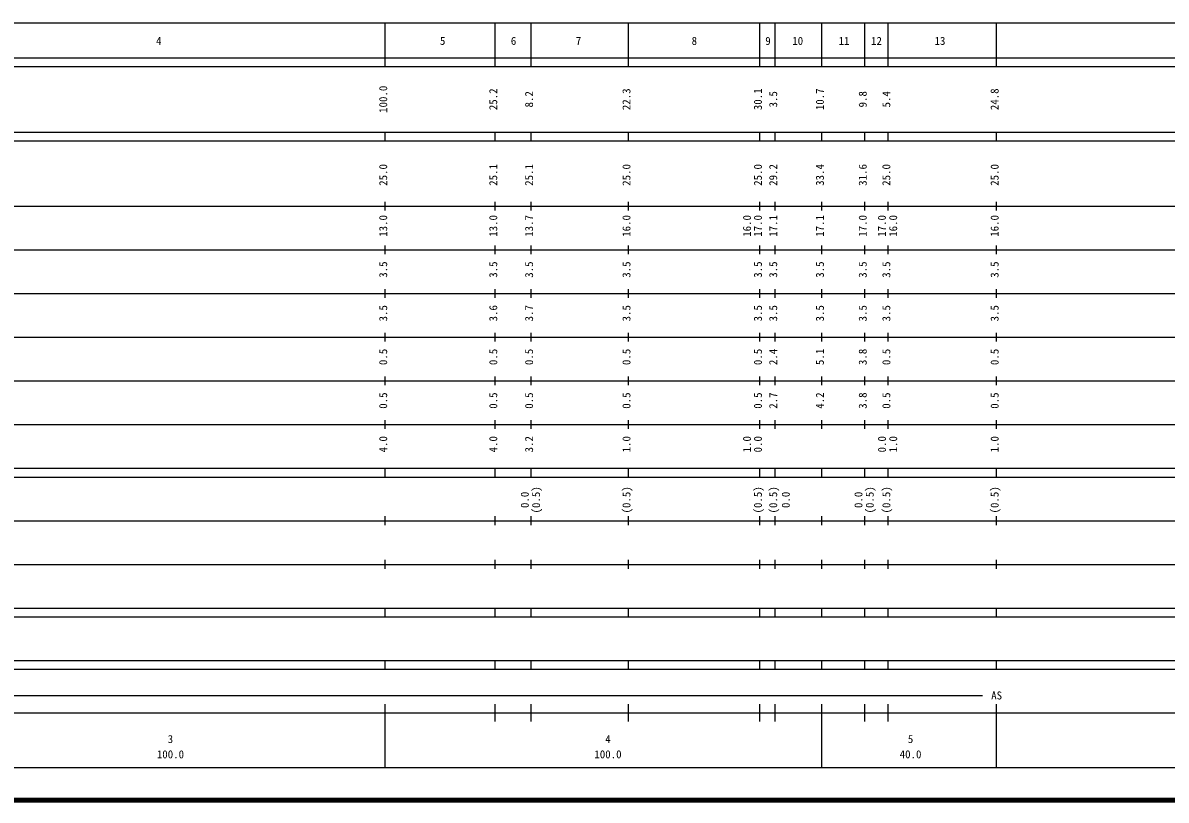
# Model space of a CAD drawing. Units: millimetres on the paper, enlarged 1000 times. Extents: x 40000 to 680000, y 20000 to 380000.
# Drawn here: x 185034 to 446811, y 20000 to 198000 of the extents above; entities that cross this region are included whole.
import ezdxf
from ezdxf.enums import TextEntityAlignment as Align

# ---------------------------------------------------------------- set-up
doc = ezdxf.new("R2010")
doc.units = ezdxf.units.MM
doc.header["$LTSCALE"] = 1000
doc.layers.add('M-TTL', color=2, linetype='Continuous', lineweight=140)
doc.layers.add('M-TTL-BAND', color=7, linetype='Continuous', lineweight=25)
doc.styles.add('ＭＳ ゴシック', font='')
doc.styles.get('ＭＳ ゴシック').set_extended_font_data('MS Gothic')

msp = doc.modelspace()

# ---------------------------------------------------------------- linework, layer by layer
at = {"layer": 'M-TTL'}
msp.add_line((40000, 20000), (680000, 20000), dxfattribs=at)
at = {"layer": 'M-TTL-BAND'}
for p, q in [((68000, 198000), (579000, 198000)), ((268000, 188000), (268000, 198000)), ((293200, 188000), (293200, 198000)), ((301400, 188000), (301400, 198000)), ((323700, 188000), (323700, 198000)), ((353800, 188000), (353800, 198000)), ((357300, 188000), (357300, 198000)), ((368000, 188000), (368000, 198000)), ((377800, 188000), (377800, 198000)), ((383200, 188000), (383200, 198000)), ((408000, 188000), (408000, 198000)), ((40000, 190000), (579000, 190000)), ((40000, 188000), (579000, 188000)), ((40000, 173000), (579000, 173000)), ((268000, 171000), (268000, 173000)), ((293200, 171000), (293200, 173000)), ((301400, 171000), (301400, 173000)), ((323700, 171000), (323700, 173000)), ((353800, 171000), (353800, 173000)), ((357300, 171000), (357300, 173000)), ((368000, 171000), (368000, 173000)), ((377800, 171000), (377800, 173000)), ((383200, 171000), (383200, 173000)), ((408000, 171000), (408000, 173000)), ((40000, 171000), (579000, 171000)), ((40000, 156000), (579000, 156000)), ((268000, 155000), (268000, 157000)), ((293200, 155000), (293200, 157000)), ((301400, 155000), (301400, 157000)), ((323700, 155000), (323700, 157000)), ((353800, 155000), (353800, 157000)), ((357300, 155000), (357300, 157000)), ((368000, 155000), (368000, 157000)), ((377800, 155000), (377800, 157000)), ((383200, 155000), (383200, 157000)), ((408000, 155000), (408000, 157000)), ((268000, 145000), (268000, 147000)), ((293200, 145000), (293200, 147000)), ((301400, 145000), (301400, 147000)), ((323700, 145000), (323700, 147000)), ((353800, 145000), (353800, 147000)), ((357300, 145000), (357300, 147000)), ((368000, 145000), (368000, 147000)), ((377800, 145000), (377800, 147000)), ((383200, 145000), (383200, 147000)), ((408000, 145000), (408000, 147000)), ((46000, 146000), (579000, 146000)), ((268000, 135000), (268000, 137000)), ((293200, 135000), (293200, 137000)), ((301400, 135000), (301400, 137000)), ((323700, 135000), (323700, 137000)), ((353800, 135000), (353800, 137000)), ((357300, 135000), (357300, 137000)), ((368000, 135000), (368000, 137000)), ((377800, 135000), (377800, 137000)), ((383200, 135000), (383200, 137000)), ((408000, 135000), (408000, 137000)), ((52000, 136000), (579000, 136000)), ((46000, 126000), (579000, 126000)), ((268000, 125000), (268000, 127000)), ((293200, 125000), (293200, 127000)), ((301400, 125000), (301400, 127000)), ((323700, 125000), (323700, 127000)), ((353800, 125000), (353800, 127000)), ((357300, 125000), (357300, 127000)), ((368000, 125000), (368000, 127000)), ((377800, 125000), (377800, 127000)), ((383200, 125000), (383200, 127000)), ((408000, 125000), (408000, 127000)), ((52000, 116000), (579000, 116000)), ((268000, 115000), (268000, 117000)), ((293200, 115000), (293200, 117000)), ((301400, 115000), (301400, 117000)), ((323700, 115000), (323700, 117000)), ((353800, 115000), (353800, 117000)), ((357300, 115000), (357300, 117000)), ((368000, 115000), (368000, 117000)), ((377800, 115000), (377800, 117000)), ((383200, 115000), (383200, 117000)), ((408000, 115000), (408000, 117000)), ((46000, 106000), (579000, 106000)), ((268000, 105000), (268000, 107000)), ((293200, 105000), (293200, 107000)), ((301400, 105000), (301400, 107000)), ((323700, 105000), (323700, 107000)), ((353800, 105000), (353800, 107000)), ((357300, 105000), (357300, 107000)), ((368000, 105000), (368000, 107000)), ((377800, 105000), (377800, 107000)), ((383200, 105000), (383200, 107000)), ((408000, 105000), (408000, 107000)), ((40000, 96000), (579000, 96000)), ((268000, 94000), (268000, 96000)), ((293200, 94000), (293200, 96000)), ((301400, 94000), (301400, 96000)), ((323700, 94000), (323700, 96000)), ((353800, 94000), (353800, 96000)), ((357300, 94000), (357300, 96000)), ((368000, 94000), (368000, 96000)), ((377800, 94000), (377800, 96000)), ((383200, 94000), (383200, 96000)), ((408000, 94000), (408000, 96000)), ((40000, 94000), (579000, 94000)), ((49000, 84000), (579000, 84000)), ((268000, 83000), (268000, 85000)), ((293200, 83000), (293200, 85000)), ((301400, 83000), (301400, 85000)), ((323700, 83000), (323700, 85000)), ((353800, 83000), (353800, 85000)), ((357300, 83000), (357300, 85000)), ((368000, 83000), (368000, 85000)), ((377800, 83000), (377800, 85000)), ((383200, 83000), (383200, 85000)), ((408000, 83000), (408000, 85000)), ((40000, 74000), (579000, 74000)), ((268000, 73000), (268000, 75000)), ((293200, 73000), (293200, 75000)), ((301400, 73000), (301400, 75000)), ((323700, 73000), (323700, 75000)), ((353800, 73000), (353800, 75000)), ((357300, 73000), (357300, 75000)), ((368000, 73000), (368000, 75000)), ((377800, 73000), (377800, 75000)), ((383200, 73000), (383200, 75000)), ((408000, 73000), (408000, 75000)), ((40000, 64000), (579000, 64000)), ((268000, 62000), (268000, 64000)), ((293200, 62000), (293200, 64000)), ((301400, 62000), (301400, 64000)), ((323700, 62000), (323700, 64000)), ((353800, 62000), (353800, 64000)), ((357300, 62000), (357300, 64000)), ((368000, 62000), (368000, 64000)), ((377800, 62000), (377800, 64000)), ((383200, 62000), (383200, 64000)), ((408000, 62000), (408000, 64000)), ((40000, 62000), (579000, 62000)), ((40000, 52000), (579000, 52000)), ((40000, 50000), (579000, 50000)), ((268000, 50000), (268000, 52000)), ((293200, 50000), (293200, 52000)), ((301400, 50000), (301400, 52000)), ((323700, 50000), (323700, 52000)), ((353800, 50000), (353800, 52000)), ((357300, 50000), (357300, 52000)), ((368000, 50000), (368000, 52000)), ((377800, 50000), (377800, 52000)), ((383200, 50000), (383200, 52000)), ((408000, 50000), (408000, 52000)), ((71000, 44000), (404737, 44000)), ((268000, 27500), (268000, 42000)), ((293200, 38000), (293200, 42000)), ((301400, 38000), (301400, 42000)), ((323700, 38000), (323700, 42000)), ((353800, 38000), (353800, 42000)), ((357300, 38000), (357300, 42000)), ((368000, 27500), (368000, 42000)), ((377800, 38000), (377800, 42000)), ((383200, 38000), (383200, 42000)), ((408000, 27500), (408000, 42000)), ((40000, 40000), (579000, 40000)), ((68000, 27500), (579000, 27500))]:
    msp.add_line(p, q, dxfattribs=at)

# ---------------------------------------------------------------- texts
at = {"layer": 'M-TTL-BAND', "style": 'ＭＳ ゴシック'}
for s, p in [('4', (216166, 192405)), ('5', (281155, 192405)), ('6', (297383, 192405)), ('7', (312265, 192405)), ('8', (338783, 192405)), ('9', (355644, 192405)), ('10', (362451, 192405)), ('11', (373058, 192405)), ('12', (380499, 192405)), ('13', (395025, 192405)), ('AS', (408000, 42500)), ('3', (218824, 32523)), ('4', (319006, 32523)), ('5', (388290, 32523)), ('100.0', (218824, 29033)), ('100.0', (319006, 29033)), ('40.0', (388290, 29033))]:
    msp.add_text(s, height=1833, dxfattribs=at).set_placement(p, align=Align.BOTTOM_CENTER)
for s, p in [('100.0', (269000, 180500)), ('25.2', (294200, 180500)), ('8.2', (302400, 180500)), ('22.3', (324700, 180500)), ('30.1', (354800, 180500)), ('3.5', (358300, 180500)), ('10.7', (369000, 180500)), ('9.8', (378800, 180500)), ('5.4', (384200, 180500)), ('24.8', (409000, 180500)), ('25.0', (269000, 163174)), ('25.1', (294200, 163174)), ('25.1', (302400, 163174)), ('25.0', (324700, 163174)), ('25.0', (354800, 163174)), ('29.2', (358300, 163174)), ('33.4', (369000, 163174)), ('31.6', (378800, 163174)), ('25.0', (384200, 163174)), ('25.0', (409000, 163174)), ('13.0', (269000, 151500)), ('13.0', (294200, 151500)), ('13.7', (302400, 151500)), ('16.0', (324700, 151500)), ('16.0', (352300, 151500)), ('17.0', (354800, 151500)), ('17.1', (358300, 151500)), ('17.1', (369000, 151500)), ('17.0', (378800, 151500)), ('17.0', (383183, 151500)), ('16.0', (385768, 151500)), ('16.0', (409000, 151500)), ('3.5', (269000, 141500)), ('3.5', (294200, 141500)), ('3.5', (302400, 141500)), ('3.5', (324700, 141500)), ('3.5', (354800, 141500)), ('3.5', (358300, 141500)), ('3.5', (369000, 141500)), ('3.5', (378800, 141500)), ('3.5', (384200, 141500)), ('3.5', (409000, 141500)), ('3.5', (269000, 131500)), ('3.6', (294200, 131500)), ('3.7', (302400, 131500)), ('3.5', (324700, 131500)), ('3.5', (354800, 131500)), ('3.5', (358300, 131500)), ('3.5', (369000, 131500)), ('3.5', (378800, 131500)), ('3.5', (384200, 131500)), ('3.5', (409000, 131500)), ('0.5', (269000, 121500)), ('0.5', (294200, 121500)), ('0.5', (302400, 121500)), ('0.5', (324700, 121500)), ('0.5', (354800, 121500)), ('2.4', (358300, 121500)), ('5.1', (369000, 121500)), ('3.8', (378800, 121500)), ('0.5', (384200, 121500)), ('0.5', (409000, 121500)), ('0.5', (269000, 111500)), ('0.5', (294200, 111500)), ('0.5', (302400, 111500)), ('0.5', (324700, 111500)), ('0.5', (354800, 111500)), ('2.7', (358300, 111500)), ('4.2', (369000, 111500)), ('3.8', (378800, 111500)), ('0.5', (384200, 111500)), ('0.5', (409000, 111500)), ('4.0', (269000, 101500)), ('4.0', (294200, 101500)), ('3.2', (302400, 101500)), ('1.0', (324700, 101500)), ('1.0', (352300, 101500)), ('0.0', (354800, 101500)), ('0.0', (383204, 101500)), ('1.0', (385773, 101500)), ('1.0', (409000, 101500)), ('0.0', (301417, 88764)), ('(0.5)', (304003, 88764)), ('(0.5)', (324700, 88764)), ('(0.5)', (354800, 88764)), ('(0.5)', (358300, 88764)), ('0.0', (361177, 88764)), ('0.0', (377817, 88764)), ('(0.5)', (380403, 88764)), ('(0.5)', (384200, 88764)), ('(0.5)', (409000, 88764))]:
    msp.add_text(s, height=1833, rotation=90, dxfattribs=at).set_placement(p, align=Align.BOTTOM_CENTER)

doc.saveas('drawing.dxf')
